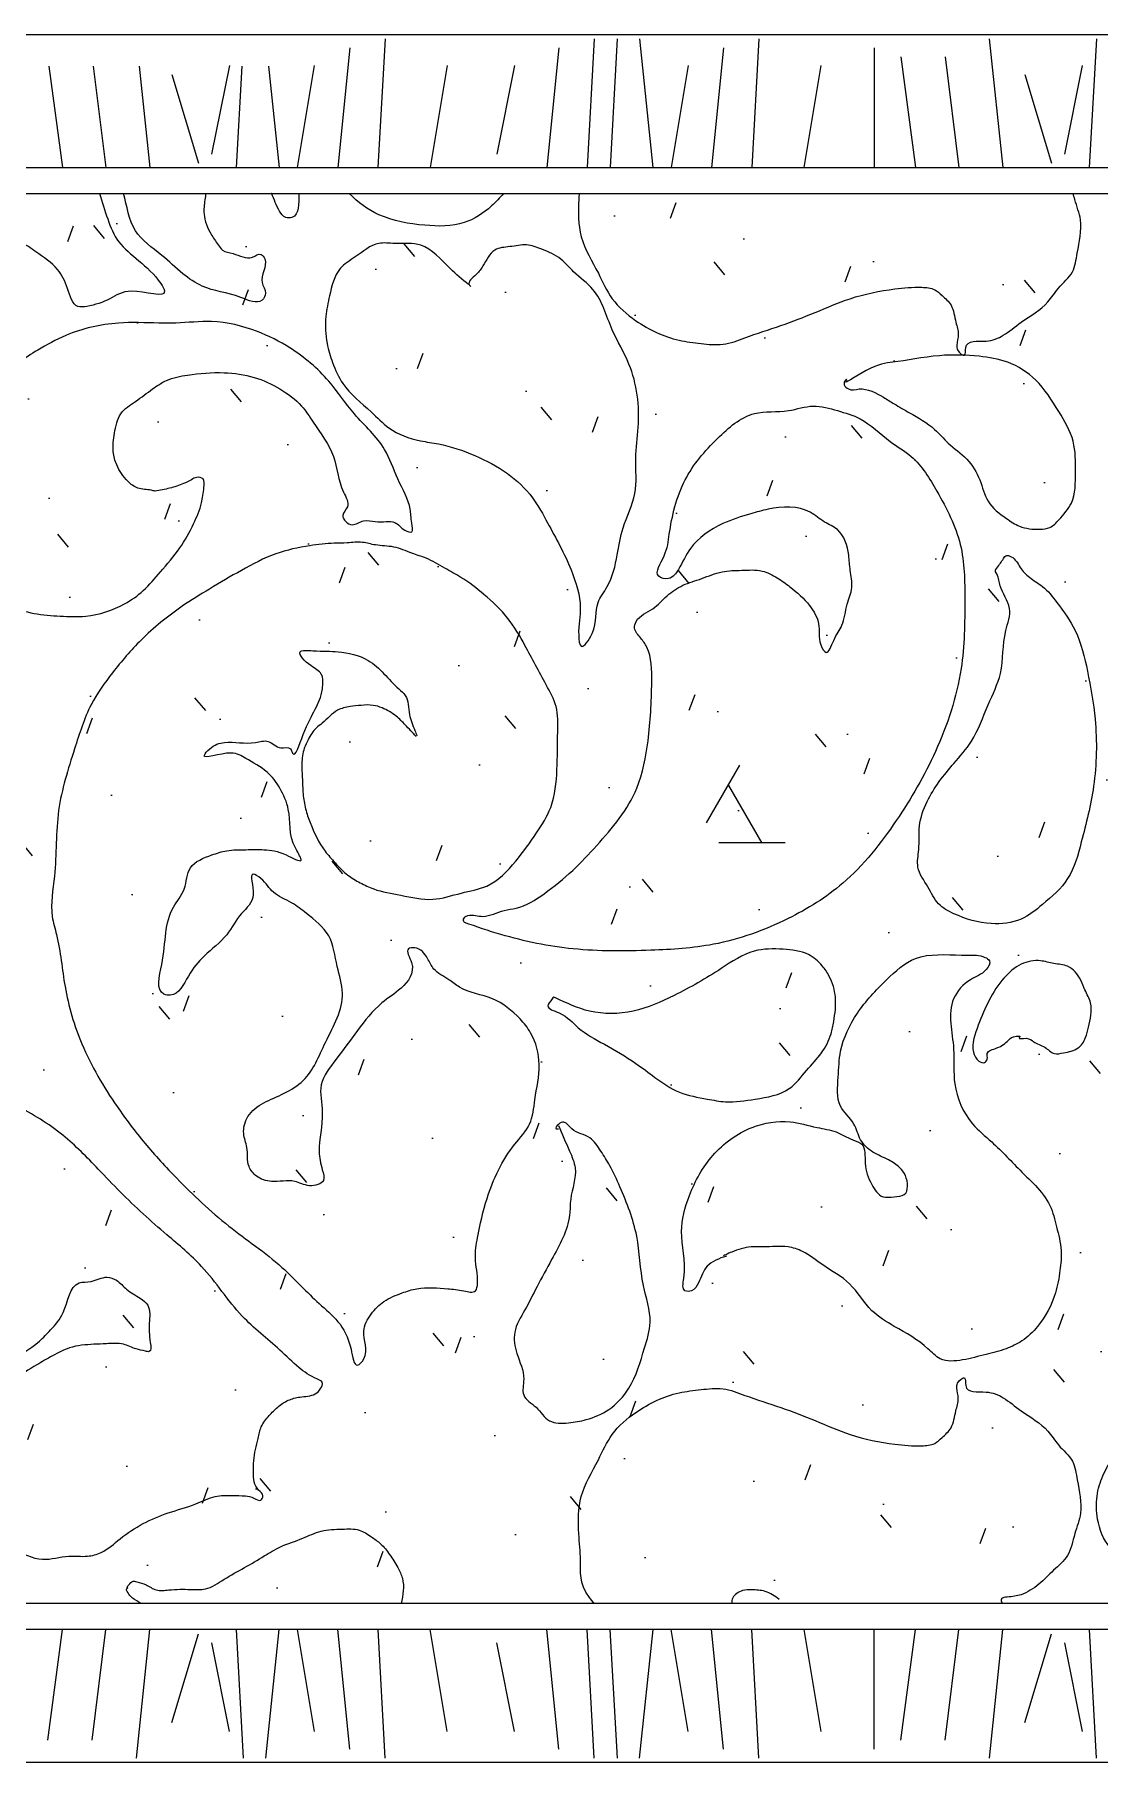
# Model space of a CAD drawing. Header units: millimetres. Extents: x 14385 to 129787, y 107826 to 186798.
# Drawn here: x 36127 to 37729, y 117964 to 120564 of the extents above; entities that cross this region are included whole.
import ezdxf

# ---------------------------------------------------------------- set-up
doc = ezdxf.new("R2010")
doc.units = ezdxf.units.MM
doc.header["$LTSCALE"] = 1000
doc.layers.add('FF-DB', color=144, linetype='Continuous')

# ---------------------------------------------------------------- blocks, each defined once
blk = doc.blocks.new('SFADAFSDAFSD')
at = {"color": 252, "linetype": 'Continuous'}
for points, knots in [([(1228385.1, 527564.7), (1228393.9, 527538.9), (1228406, 527480.9), (1228462, 527455.9), (1228492.6, 527403.1), (1228431.7, 527426.1), (1228401.1, 527404.6), (1228374.6, 527395.2), (1228345.1, 527392), (1228337.8, 527424), (1228322.5, 527454.2), (1228293.4, 527473.6), (1228267.7, 527492.8), (1228237.7, 527492.8), (1228201.9, 527486.8), (1228169.5, 527455.5), (1228151.2, 527413.8), (1228165.2, 527381.7), (1228160.6, 527355.9), (1228168, 527339.5), (1228184.2, 527326.6), (1228165.6, 527316.8), (1228139.6, 527325), (1228100.8, 527318.5), (1228064, 527328.7), (1228033.4, 527345.2), (1228008.8, 527365.5), (1227996.7, 527396.6), (1227987.3, 527427.3), (1227982, 527461), (1228001, 527493.7), (1228000, 527520.6), (1228028, 527547.6), (1227968.6, 527528.5), (1227942.6, 527536.1), (1227896, 527538.7), (1227857.4, 527567.2), (1227809.1, 527581.4), (1227771.1, 527598.9), (1227741.4, 527598.8), (1227721.3, 527576.3), (1227703, 527547.4), (1227720.2, 527471.1), (1227681.4, 527521.5), (1227666.8, 527544.5), (1227651.2, 527558.8), (1227645.7, 527564.7)], [2316.211153, 2316.211153, 2316.211153, 2316.211153, 2403.621017, 2503.019293, 2517.303805, 2572.699388, 2611.106341, 2651.528793, 2666.442977, 2700.779757, 2736.980232, 2783.88855, 2813.48253, 2841.262033, 2880.54705, 2931.842828, 2985.709289, 3018.279279, 3043.828591, 3067.636099, 3082.992632, 3090.672952, 3124.762547, 3173.766327, 3217.687942, 3249.140925, 3289.832786, 3320.320745, 3358.050763, 3398.559917, 3428.217661, 3478.062906, 3491.699584, 3526.054084, 3589.972066, 3620.102866, 3672.501357, 3746.084589, 3786.507044, 3812.162739, 3837.810632, 3879.754075, 3939.407212, 3977.087128, 4019.680051, 4046.071458, 4046.071458, 4046.071458, 4046.071458]), ([(1228545.3, 527564.7), (1228544.7, 527561.4), (1228543.1, 527551), (1228540.5, 527529.8), (1228550, 527506.2), (1228561.9, 527490), (1228570.7, 527476.4), (1228590.9, 527474.8), (1228609.5, 527462.4), (1228627.5, 527476.5), (1228640.8, 527456.9), (1228621.9, 527436), (1228638.1, 527416.6), (1228626.4, 527395.1), (1228585.9, 527415.6), (1228547, 527417.8), (1228507.5, 527444.6), (1228477.3, 527474.9), (1228430.9, 527505.2), (1228426.9, 527545.5), (1228421.2, 527564.7)], [2890.480521, 2890.480521, 2890.480521, 2890.480521, 2901.570874, 2925.121265, 2960.897154, 2982.088352, 2993.565118, 3012.158732, 3045.029457, 3060.3764, 3069.785349, 3109.693546, 3128.276753, 3141.417988, 3176.973527, 3244.41634, 3282.743002, 3329.609537, 3389.915972, 3455.604604, 3455.604604, 3455.604604, 3455.604604]), ([(1228685.3, 527564.7), (1228685.3, 527564.5), (1228684.6, 527549.9), (1228686.3, 527528.1), (1228663.3, 527527.3), (1228652.4, 527542.4), (1228647.8, 527555.8), (1228644.2, 527564.5), (1228644.1, 527564.7)], [2628.145799, 2628.145799, 2628.145799, 2628.145799, 2628.552977, 2669.923544, 2680.213944, 2694.761668, 2726.983784, 2727.516452, 2727.516452, 2727.516452, 2727.516452]), ([(1228993.1, 527564.7), (1228987.6, 527558), (1228969.7, 527539.2), (1228932.1, 527514.3), (1228870.3, 527515.3), (1228808.9, 527525.9), (1228773.6, 527551.2), (1228760.8, 527564.7)], [1637.836732, 1637.836732, 1637.836732, 1637.836732, 1665.576463, 1719.016512, 1785.315689, 1863.764917, 1924.699734, 1924.699734, 1924.699734, 1924.699734]), ([(1229106.9, 527564.7), (1229106.7, 527561.7), (1229105.1, 527539.5), (1229105, 527496.6), (1229134.3, 527450.1), (1229154.7, 527402.8), (1229197.1, 527366.6), (1229244.3, 527343.9), (1229290, 527338.9), (1229324.1, 527334.8), (1229363.4, 527350.6), (1229409.8, 527364.9), (1229462.4, 527385.1), (1229517.5, 527409.6), (1229572.6, 527420.6), (1229614.9, 527424.2), (1229640.9, 527422.2), (1229654.2, 527409.6), (1229670.1, 527395.9), (1229672, 527373), (1229679.4, 527353.3), (1229674.5, 527339.1), (1229675, 527327.2), (1229690.1, 527315.4), (1229684.5, 527345.3), (1229720.2, 527339.3), (1229746.9, 527350.6), (1229775.6, 527375.3), (1229809.1, 527393), (1229827.9, 527424.6), (1229852, 527443.8), (1229856.7, 527482.1), (1229866.2, 527519.3), (1229854.3, 527548), (1229850.9, 527561.6), (1229850.2, 527564.7)], [143.95489, 143.95489, 143.95489, 143.95489, 153.603233, 216.316632, 283.882995, 332.327, 386.252252, 465.449653, 502.607886, 539.390638, 577.725642, 641.007488, 702.18904, 765.131858, 841.767472, 886.775733, 908.937067, 924.455241, 946.608689, 976.322732, 997.134038, 1015.028127, 1023.303524, 1038.109775, 1051.069405, 1086.802013, 1116.935615, 1153.960542, 1210.308478, 1239.430698, 1275.151126, 1307.489874, 1363.533142, 1398.854037, 1409.141812, 1409.141812, 1409.141812, 1409.141812]), ([(1229129.7, 525442.7), (1229127.1, 525445.8), (1229106, 525471.6), (1229110.7, 525501.1), (1229105.1, 525553.5), (1229105, 525606.8), (1229134.3, 525653.3), (1229154.7, 525700.6), (1229197.1, 525736.8), (1229244.3, 525759.6), (1229290, 525764.5), (1229324.1, 525768.6), (1229363.4, 525752.8), (1229409.8, 525738.5), (1229462.4, 525718.3), (1229517.5, 525693.8), (1229572.6, 525682.8), (1229614.9, 525679.2), (1229640.9, 525681.2), (1229654.2, 525693.8), (1229670.1, 525707.6), (1229672, 525730.4), (1229679.4, 525750.2), (1229674.5, 525764.3), (1229675, 525776.2), (1229690.1, 525788), (1229684.5, 525758.2), (1229720.2, 525764.1), (1229746.9, 525752.9), (1229775.6, 525728.1), (1229809.1, 525710.4), (1229827.9, 525678.8), (1229852, 525659.6), (1229856.7, 525621.3), (1229866.2, 525584.1), (1229851, 525547.4), (1229845.8, 525514.1), (1229819.9, 525493.1), (1229799.7, 525471), (1229774.7, 525455.1), (1229756.5, 525452.8), (1229740, 525451.4), (1229742.2, 525445.3), (1229743.5, 525442.2)], [21.935668, 21.935668, 21.935668, 21.935668, 27.38217, 65.990442, 92.16194, 129.789979, 170.329797, 199.3962, 231.751351, 279.269792, 301.564732, 323.634383, 346.635385, 384.604493, 421.313424, 459.079115, 505.060483, 532.06544, 545.36224, 554.673144, 567.965214, 585.793639, 598.280423, 609.016876, 613.982114, 622.865865, 630.641643, 652.081208, 670.161369, 692.376325, 726.185087, 743.658419, 765.090676, 784.493924, 818.119885, 839.312422, 862.545338, 882.761759, 902.978991, 923.848518, 937.948984, 943.895323, 949.449797, 949.449797, 949.449797, 949.449797]), ([(1229972, 525442.7), (1229974.1, 525453.8), (1229977.3, 525467.8), (1230001, 525480), (1229986.8, 525485.7), (1229977.8, 525488.1), (1229956.7, 525494.5), (1229932.1, 525505.9), (1229899.1, 525529.1), (1229885.3, 525565.7), (1229884.3, 525598.3), (1229890.1, 525625.1), (1229902.1, 525651.2), (1229920, 525678.6), (1229948.5, 525700.4), (1229977.9, 525716.2), (1230006.1, 525733.4), (1230022.6, 525729.5), (1230030.7, 525730.4), (1230031.8, 525726.4), (1230031, 525723.2), (1230029.2, 525721.7), (1230028.2, 525721)], [3122.910407, 3122.910407, 3122.910407, 3122.910407, 3145.496379, 3152.860335, 3159.244398, 3166.691178, 3174.137958, 3202.129915, 3221.621732, 3252.735858, 3275.722576, 3286.430989, 3307.268022, 3332.77958, 3351.073854, 3377.830847, 3401.926186, 3410.157334, 3413.487812, 3415.218183, 3417.474215, 3419.796384, 3419.796384, 3419.796384, 3419.796384]), ([(1228448.1, 525442.7), (1228446.9, 525443.4), (1228441.3, 525446.7), (1228432.5, 525451.2), (1228428, 525459.5), (1228424.7, 525463.9), (1228427.9, 525466.4), (1228427.6, 525466.2), (1228424.4, 525464.4), (1228433.2, 525478.6), (1228443.4, 525474.4), (1228456.3, 525471.6), (1228470.4, 525460.5), (1228494.5, 525464.3), (1228518.5, 525464.4), (1228548.3, 525462.4), (1228573.6, 525480.7), (1228603.2, 525496.4), (1228631.2, 525513.1), (1228659.3, 525530.5), (1228689.4, 525539.2), (1228718.9, 525554.3), (1228748.2, 525554.4), (1228775.1, 525556), (1228793.4, 525544), (1228809.4, 525532.4), (1228822.6, 525516.2), (1228833.2, 525498.7), (1228845, 525474.6), (1228842, 525455.4), (1228838.8, 525442.7)], [1078.774997, 1078.774997, 1078.774997, 1078.774997, 1083.376128, 1099.848501, 1110.201637, 1115.289441, 1116.489059, 1116.489059, 1116.489059, 1128.721252, 1137.206861, 1153.306045, 1172.277793, 1193.491808, 1229.98977, 1254.612642, 1289.901898, 1329.048619, 1367.461905, 1398.611689, 1438.634587, 1471.40842, 1507.209008, 1535.262835, 1558.42036, 1577.765428, 1601.226, 1627.118302, 1646.494188, 1688.858432, 1688.858432, 1688.858432, 1688.858432]), ([(1229407.6, 525449), (1229401.2, 525454.1), (1229388.6, 525462.6), (1229368.5, 525463.5), (1229351.1, 525463.4), (1229337.5, 525454.7), (1229336.4, 525445.7), (1229336.6, 525442.7)], [1257.612631, 1257.612631, 1257.612631, 1257.612631, 1273.610178, 1287.592013, 1296.61421, 1308.863653, 1314.720968, 1314.720968, 1314.720968, 1314.720968])]:
    blk.add_open_spline(points, degree=3, knots=knots, dxfattribs=at)
for points, start_tangent in [([(1228940.5, 527427.5), (1228912.7, 527451.5), (1228868.5, 527486.8), (1228829.4, 527489.3), (1228805.4, 527489.3), (1228770, 527469.1), (1228747.3, 527451.5), (1228731.3, 527410.6), (1228725.8, 527379.5), (1228727.6, 527338.7), (1228735.9, 527310.1), (1228751.1, 527278.6), (1228794, 527235.7), (1228820.5, 527211.7), (1228868.1, 527192.4), (1228895.2, 527187.6), (1228949.9, 527170.2), (1228998.8, 527143.3), (1229036.6, 527106.7), (1229059.4, 527068.8), (1229094.7, 526998.1), (1229108.6, 526941.3), (1229106.1, 526899.7), (1229109.9, 526883.3), (1229126.3, 526902.2), (1229135.2, 526948.9), (1229149, 526972.9), (1229164.2, 527020.8), (1229173, 527061.2), (1229190.7, 527113), (1229192, 527166), (1229195.8, 527212.7), (1229181.8, 527307.8), (1229156.6, 527359.5), (1229127.5, 527420.1), (1229098.5, 527446.6), (1229079.5, 527465.5), (1229050.5, 527480.7), (1229027.8, 527487), (1229002.5, 527484.5), (1228979.8, 527479.4), (1228962.1, 527455.4), (1228952, 527442.8), (1228941.9, 527426.4), (1228942.5, 527425.7), (1228943.8, 527424.5)], (-0.850991, 0.52518)), ([(1228934.1, 526467.5), (1228989, 526449.5), (1229097.9, 526427.9), (1229214.7, 526425.7), (1229308.9, 526434.7), (1229421.2, 526473.3), (1229503.4, 526526.7), (1229583.9, 526620.8), (1229642.9, 526725), (1229681.5, 526849.7), (1229687.1, 526953.3), (1229680.3, 527036.1), (1229645.1, 527116.5), (1229606.6, 527168.7), (1229574.8, 527191.4), (1229529.5, 527225.4), (1229495.4, 527237.8), (1229459.1, 527244.6), (1229421.7, 527237.8), (1229370.7, 527233.3), (1229315.1, 527195.9), (1229266.3, 527133.5), (1229242.5, 527051.9), (1229234.6, 527019.1), (1229226.6, 526988.5), (1229241.4, 526985.1), (1229256.1, 526998.7), (1229274.3, 527030.4), (1229323, 527067.8), (1229365, 527082.5), (1229391.1, 527089.3), (1229454.6, 527084.8), (1229476.1, 527070.1), (1229495.4, 527058.7), (1229512.4, 527020.2), (1229514.7, 526997.5), (1229517, 526971.5), (1229510.2, 526946.5), (1229502.2, 526914.8), (1229489.8, 526892.1), (1229478.4, 526874), (1229470.5, 526885.3), (1229467.1, 526917.1), (1229453.5, 526944.3), (1229424, 526972.6), (1229404.7, 526986.2), (1229382, 526996.4), (1229351.4, 526997.5), (1229321.9, 526995.3), (1229291.3, 526985.1), (1229262.9, 526974.9), (1229239.1, 526959), (1229217.6, 526939.7), (1229192.6, 526920.5), (1229190.3, 526910.3), (1229199.4, 526895.5), (1229208.5, 526881.9), (1229216.1, 526829.3), (1229210.5, 526740.9), (1229193.5, 526669.5), (1229133.3, 526583.3), (1229097.1, 526545.9), (1229054, 526510.8), (1229012, 526489.2), (1228993.8, 526485.8), (1228962.1, 526476.8), (1228939.4, 526477.9), (1228934.9, 526475.6), (1228933.2, 526468.8), (1228934.1, 526467.5)], (-0.896142, -0.443767)), ([(1228861.5, 526747.4), (1228845.2, 526764.9), (1228831.5, 526778), (1228810.2, 526790.5), (1228797.1, 526794.3), (1228779, 526794.3), (1228762.1, 526792.4), (1228743.3, 526786.8), (1228720.2, 526767.4), (1228711.5, 526760.5), (1228699, 526742.4), (1228693.3, 526729.7), (1228689.6, 526706.6), (1228690.2, 526686), (1228691.5, 526661), (1228695.2, 526638.5), (1228702.1, 526617.9), (1228724.6, 526574.8), (1228739.6, 526557.4), (1228759, 526538.6), (1228777.1, 526527.4), (1228797.7, 526518), (1228838.3, 526508.6), (1228886.5, 526502.4), (1228929.6, 526511.8), (1228967.7, 526522.4), (1229011.5, 526559.9), (1229042.7, 526602.3), (1229064, 526640.7), (1229073.4, 526697.5), (1229074.6, 526754.3), (1229072.1, 526792.4), (1229057.1, 526825.2), (1229025.3, 526884.5), (1228999.6, 526925.1), (1228963.4, 526961.3), (1228929, 526986.9), (1228904.6, 527000.7), (1228876.5, 527015.6), (1228855.3, 527023.1), (1228827.8, 527032.5), (1228800.3, 527035.6), (1228780.9, 527039.4), (1228757.8, 527038.8), (1228738.4, 527038.1), (1228701.5, 527034.4), (1228650.6, 527022.3), (1228598.6, 526997.3), (1228550.6, 526969.3), (1228509.7, 526943.4), (1228447.7, 526892.4), (1228404.7, 526843.3), (1228372.7, 526795.3), (1228347.7, 526729), (1228323.7, 526636.3), (1228317.3, 526537.2), (1228314.1, 526476.5), (1228320.5, 526449.3), (1228333.3, 526371), (1228358.8, 526284.7), (1228411.6, 526190.5), (1228453.4, 526135.4), (1228501.4, 526082.7), (1228579.7, 526010.8), (1228659.7, 525948.5), (1228715.6, 525894.1), (1228763.6, 525825.4), (1228773.2, 525801.5), (1228782.8, 525811), (1228782.8, 525852.6), (1228794, 525878.2), (1228813.2, 525897.3), (1228840.4, 525910.1), (1228862.7, 525916.5), (1228909.1, 525916.5), (1228933.1, 525913.3), (1228950.7, 525913.3), (1228953.9, 525924.5), (1228950.7, 525962.8), (1228953.9, 525993.2), (1228968.3, 526052.3), (1229009.9, 526133.8), (1229032.2, 526164.2), (1229040.2, 526200.9), (1229046.6, 526253.7), (1229033.8, 526301.6), (1229017.9, 526322.4), (1228976.3, 526352.7), (1228926.7, 526370.3), (1228910.7, 526381.5), (1228888.3, 526397.5), (1228878.7, 526413.5), (1228859.5, 526429.4), (1228849.9, 526427.8), (1228854.7, 526407.1), (1228838.8, 526368.7), (1228810, 526346.4), (1228773.2, 526304.8), (1228741.2, 526261.7), (1228718.8, 526223.3), (1228720.4, 526181.8), (1228715.6, 526122.6), (1228720.4, 526095.5), (1228722, 526079.5), (1228701.2, 526071.5), (1228678.8, 526077.9), (1228643.7, 526077.9), (1228621.3, 526085.9), (1228610.1, 526100.3), (1228606.9, 526129), (1228602.1, 526149.8), (1228608.5, 526175.4), (1228662.9, 526210.5), (1228691.6, 526229.7), (1228725.2, 526287.2), (1228750.8, 526361.3), (1228742.8, 526401.3), (1228730, 526447.6), (1228696.4, 526481.2), (1228674, 526497.2), (1228646.8, 526513.1), (1228627.7, 526533.9), (1228616.5, 526540.3), (1228616.5, 526509.9), (1228598.9, 526481.2), (1228576.5, 526449.2), (1228542.9, 526417.3), (1228518.9, 526386.9), (1228491.7, 526358.1), (1228482.1, 526359.7), (1228478.9, 526404.5), (1228496.5, 526490.8), (1228512.5, 526517.9), (1228522.1, 526549.9), (1228554.1, 526569.1), (1228576.5, 526575.5), (1228605.3, 526577.1), (1228632.5, 526577.1), (1228666, 526569.1), (1228688.4, 526561.1), (1228680.4, 526578.7), (1228669.2, 526637.8), (1228656.4, 526669.7), (1228637.3, 526693.7), (1228605.3, 526714.5), (1228582.9, 526722.5), (1228542.9, 526719.3), (1228550.9, 526728.9), (1228573.3, 526738.4), (1228619.7, 526738.4), (1228638.9, 526740), (1228658, 526730.5), (1228672.4, 526728.9), (1228675.6, 526722.5), (1228691.7, 526750.2), (1228720.5, 526818.9), (1228718.9, 526841.3), (1228702.9, 526854), (1228686.9, 526874.8), (1228706.1, 526876.4), (1228744.4, 526874.8), (1228789.2, 526862), (1228835.6, 526818.9), (1228845.2, 526809.3), (1228851.6, 526780.5), (1228859.6, 526756.6), (1228862.8, 526748.6)], (0.558454, -0.829535)), ([(1229733.8, 526998.5), (1229739.5, 527006.5), (1229744.1, 527013.4), (1229748.7, 527019.2), (1229756.8, 527018), (1229770.5, 527001.9), (1229784.3, 526987), (1229803.9, 526973.2), (1229825.7, 526949.1), (1229853.2, 526906.7), (1229871.6, 526845.8), (1229883.1, 526773.5), (1229880.8, 526672.5), (1229862.4, 526588.7), (1229841.8, 526533.6), (1229803.9, 526494.6), (1229771.7, 526472.7), (1229726.9, 526465.9), (1229670.6, 526480.8), (1229647.6, 526495.7), (1229631.5, 526521), (1229616.6, 526550.8), (1229617.8, 526577.2), (1229618.9, 526612.8), (1229630.4, 526649.5), (1229670.6, 526706.9), (1229697, 526740.2), (1229722.3, 526795.3), (1229740.7, 526842.4), (1229748.7, 526906.7), (1229754.5, 526940), (1229740.3, 526974.1), (1229735.2, 526992.1), (1229733.5, 526998.3), (1229734, 526998.9)], (-0.549709, -0.835356)), ([(1229071.1, 526354.2), (1229122.6, 526334.1), (1229188.1, 526334.1), (1229249.8, 526357.7), (1229320.6, 526398.3), (1229370.4, 526424.5), (1229413.7, 526427.2), (1229451.7, 526419.3), (1229472.7, 526402.3), (1229483.2, 526386.5), (1229492.4, 526355.1), (1229489.8, 526318.4), (1229485.8, 526300.1), (1229471.4, 526271.2), (1229449.1, 526245), (1229422.9, 526217.5), (1229371.7, 526201.8), (1229327.1, 526197.8), (1229299.6, 526201.8), (1229257.6, 526212.2), (1229220.9, 526234.5), (1229192.1, 526255.5), (1229144.9, 526284.3), (1229105.5, 526309.2), (1229076.7, 526331.5), (1229059.6, 526342), (1229066.2, 526352.5), (1229068.8, 526355.1), (1229071.1, 526354.2)], (-1, 0)), ([(1229328.3, 525965.6), (1229299.6, 525950.5), (1229286.2, 525925.2), (1229276.1, 525913.5), (1229266, 525913.5), (1229264.3, 525932), (1229260.9, 526002.7), (1229272.7, 526056.5), (1229308.1, 526117.1), (1229367, 526159.1), (1229424.2, 526167.6), (1229464.7, 526159.1), (1229493.3, 526152.4), (1229518.5, 526140.6), (1229532, 526133.9), (1229537.1, 526105.3), (1229547.2, 526073.3), (1229564, 526054.8), (1229580.8, 526054.8), (1229596, 526058.2), (1229597.7, 526086.8), (1229589.3, 526098.6), (1229572.4, 526110.3), (1229548.8, 526122.1), (1229530.3, 526140.6), (1229520.2, 526164.2), (1229500, 526191.1), (1229496.6, 526234.9), (1229500.2, 526273.7), (1229525.5, 526331), (1229569.3, 526381.4), (1229613, 526413.4), (1229682.1, 526418.5), (1229692.2, 526418.5), (1229717.4, 526415.1), (1229724.2, 526410), (1229719.1, 526396.6), (1229695.6, 526381.4), (1229670.3, 526352.8), (1229670.3, 526277.1), (1229672, 526224.9), (1229698.9, 526164.4), (1229727.5, 526137.4), (1229773, 526092), (1229793.2, 526071.8), (1229815.1, 526041.5), (1229825.2, 526009.6), (1229831.9, 525974.2), (1229830.3, 525943.9), (1229823.5, 525910.3), (1229796.6, 525859.8), (1229773, 525837.9), (1229749.4, 525826.1), (1229719.1, 525817.7), (1229683.8, 525809.3), (1229650.1, 525811), (1229631.6, 525826.1), (1229581, 525859.8), (1229547.4, 525883.4), (1229513.7, 525923.7), (1229473.3, 525952.3), (1229443, 525972.5), (1229421.1, 525979.3), (1229384, 525979.3), (1229365.5, 525979.3), (1229336.5, 525971.7), (1229327.4, 525967.6), (1229324.1, 525965.9)], (0.99177, 0.128031)), ([(1229075.6, 526162.2), (1229092.4, 526123.5), (1229100.8, 526098.2), (1229094.1, 526051.1), (1229092.4, 526027.5), (1229065.4, 525960.2), (1229043.6, 525919.8), (1229025, 525884.5), (1229009.9, 525850.9), (1229013.2, 525818.9), (1229023.4, 525780.2), (1229023.4, 525756.6), (1229041.9, 525738.1), (1229062.1, 525717.9), (1229090.7, 525714.6), (1229117.6, 525719.6), (1229151.3, 525734.7), (1229181.6, 525766.7), (1229205.2, 525827.3), (1229213.6, 525866), (1229203.5, 525921.5), (1229193.4, 525995.6), (1229168.2, 526069.6), (1229153, 526101.6), (1229139.5, 526123.5), (1229122.7, 526143.6), (1229095.8, 526157.1), (1229084, 526167.2), (1229075.6, 526163.8), (1229072.2, 526157.1), (1229075.6, 526157.1)], (-0.58576, 0.810485))]:
    blk.add_spline(points, degree=3, dxfattribs=dict(at, start_tangent=start_tangent))
at = {"color": 252, "linetype": 'Continuous', "end_tangent": (0.948749, -0.316029)}
blk.add_spline([(1228468.7, 527116.5), (1228490.7, 527121), (1228511.7, 527128), (1228523.4, 527133.8), (1228531.6, 527137.3), (1228540.9, 527135), (1228542.3, 527122.1), (1228538.7, 527098.9), (1228526.7, 527067.5), (1228505.9, 527031.1), (1228476.7, 526995), (1228451, 526967), (1228423, 526947.1), (1228364.6, 526928.5), (1228326.1, 526928.5), (1228286.6, 526932.7), (1228249, 526946), (1228218.7, 526971.6), (1228191.8, 526998.5), (1228166.1, 527040.5), (1228161.5, 527126.8), (1228169.6, 527179.3), (1228194.2, 527235.3), (1228237.4, 527289), (1228292.2, 527328.7), (1228334.3, 527350.8), (1228413.7, 527369.5), (1228474.4, 527369.5), (1228500.1, 527369.5), (1228553.8, 527371.8), (1228622.7, 527356.7), (1228671.7, 527332.2), (1228730.1, 527282), (1228768.6, 527233), (1228814.1, 527179.3), (1228834, 527135), (1228852.7, 527089.5), (1228855, 527068.5), (1228855, 527055.6), (1228844.5, 527058), (1228829.3, 527069.6), (1228816.5, 527070.8), (1228800.1, 527070.8), (1228782.6, 527072), (1228765.1, 527066.1), (1228755.8, 527070.8), (1228751.1, 527080.1), (1228758.1, 527093), (1228752.3, 527115.1), (1228737.1, 527168.8), (1228706.7, 527220.2), (1228689.2, 527244.7), (1228656.5, 527270.3), (1228618, 527287.8), (1228572.5, 527294.8), (1228517.6, 527291.3), (1228486.1, 527283.2), (1228465, 527270.3), (1228439.4, 527251.7), (1228417.2, 527233), (1228407.8, 527203.8), (1228405.8, 527175.8), (1228411, 527156.1), (1228427.7, 527131.5), (1228442.8, 527121.1), (1228463, 527117.9), (1228468.7, 527116.5)], degree=3, dxfattribs=at)
at = {"color": 252, "linetype": 'Continuous'}
for points, start_tangent, end_tangent in [([(1229509.2, 527282.8), (1229538.7, 527298), (1229579, 527310.5), (1229648.8, 527320.4), (1229708.7, 527319.5), (1229751.6, 527310.5), (1229793.7, 527283.7), (1229828.6, 527236.3), (1229850.1, 527191.6), (1229853.6, 527145.1), (1229847.4, 527098.7), (1229828.6, 527073.6), (1229815.2, 527062), (1229800, 527059.3), (1229769.5, 527063.8), (1229749.9, 527075.4), (1229722.1, 527101.3), (1229709.6, 527133.5), (1229689.9, 527164.8), (1229662.2, 527188.9), (1229641.6, 527209.5), (1229604, 527234.5), (1229580.8, 527248), (1229564.7, 527257.8), (1229528, 527270.3), (1229511.9, 527270.3), (1229505.6, 527276.6), (1229506.5, 527281.9), (1229509.2, 527284.6), (1229509.2, 527282.8)], (-0.707355, -0.706859), (-0.707355, -0.706859)), ([(1229769.9, 526295.4), (1229760.5, 526295.4), (1229752.2, 526290.2), (1229735.5, 526278.7), (1229720.9, 526270.4), (1229720.9, 526262), (1229716.8, 526256.8), (1229708.4, 526258.9), (1229700.1, 526272.5), (1229707.4, 526313.1), (1229746, 526383.9), (1229772, 526404.7), (1229801.2, 526409.9), (1229821, 526405.8), (1229841.8, 526401.6), (1229861.6, 526380.8), (1229867.9, 526366.2), (1229876.2, 526346.4), (1229873.1, 526309.9), (1229868.9, 526294.3), (1229857.5, 526278.7), (1229835.6, 526271.4), (1229822, 526270.4), (1229807.4, 526279.7), (1229790.8, 526288.1), (1229779.3, 526293.3), (1229768.9, 526294.3), (1229769.9, 526295.4)], (0.707351, 0.706863), (0.707351, 0.706863)), ([(1227679.9, 525925), (1227669.5, 525877.3), (1227659.2, 525844.1), (1227659.2, 525821.3), (1227665.4, 525775.6), (1227671.6, 525740.4), (1227682, 525711.3), (1227709, 525686.4), (1227731.8, 525674), (1227765, 525667.7), (1227808.6, 525671.9), (1227821.1, 525674), (1227829.4, 525676), (1227804.5, 525684.3), (1227785.8, 525700.9), (1227769.2, 525727.9), (1227760.9, 525752.8), (1227762.9, 525777.7), (1227767.1, 525825.4), (1227794.8, 525851.5), (1227822.3, 525864.8), (1227872.3, 525868.8), (1227903, 525870.9), (1227954, 525856.6), (1227968.3, 525846.4), (1227992.8, 525822.9), (1228015.3, 525808.6), (1228026.5, 525786.2), (1228033.7, 525729.8), (1228036.8, 525689), (1228029.6, 525625.7), (1228008.2, 525575.7), (1227982.7, 525547.1), (1227950, 525519.6), (1227909.2, 525486.9), (1227879.6, 525478.8), (1227813.2, 525478.8), (1227751.9, 525486.9), (1227689.7, 525509.4), (1227651.9, 525534.9), (1227611, 525571.6), (1227583.5, 525612.4), (1227558, 525668.5), (1227547.6, 525718.9), (1227542.5, 525792.4), (1227548.7, 525870.9), (1227565, 525935.2), (1227591.6, 525992.7), (1227623.2, 526058), (1227668.1, 526116.1), (1227707.4, 526140.8), (1227785.8, 526190.9), (1227874.5, 526221.7), (1227951.6, 526239.7), (1228089, 526233.3), (1228191.8, 526217.9), (1228259.7, 526191.6), (1228330, 526147.4), (1228383.3, 526096.4), (1228416.4, 526062.1), (1228486.6, 525997.6), (1228538.8, 525950), (1228600, 525875.2), (1228656.5, 525824.1), (1228685.1, 525797.9), (1228712.9, 525780.4), (1228720.1, 525775.6), (1228717.7, 525766.1), (1228709.7, 525758.2), (1228686.7, 525753.4), (1228669.2, 525748.6), (1228653.3, 525738.3), (1228640.6, 525725.6), (1228628.6, 525708.7), (1228623.8, 525691.2), (1228619.9, 525674.5), (1228616.7, 525640.4), (1228624.6, 525613.4), (1228631, 525604.6), (1228627.8, 525598.3), (1228617.5, 525601.4), (1228604.8, 525604.6), (1228584.1, 525605.4), (1228559.4, 525603.8), (1228530, 525592.7), (1228488.7, 525579.2), (1228416.3, 525540.3), (1228387.7, 525519.6), (1228367, 525514), (1228339.2, 525514), (1228299.4, 525509.3), (1228254.1, 525523.6), (1228235, 525529.9), (1228213.5, 525545), (1228171.4, 525610.2), (1228125.3, 525676.9), (1228115, 525687.2), (1228117.3, 525696.8), (1228118.9, 525703.1), (1228128.5, 525703.1), (1228150.7, 525705.5), (1228167.4, 525707.9), (1228204, 525722.2), (1228231.8, 525746.8), (1228257.3, 525777.8), (1228290.7, 525801.9), (1228314.5, 525815.4), (1228340, 525827.4), (1228358.3, 525831.3), (1228395.6, 525833.7), (1228421.1, 525832.9), (1228440.2, 525825.8), (1228454.5, 525822.6), (1228460, 525821.8), (1228461.6, 525835.3), (1228460, 525864.7), (1228457.7, 525891.7), (1228446.5, 525902.1), (1228425.9, 525915.6), (1228410.7, 525929.1), (1228396.4, 525933.8), (1228372.6, 525927.5), (1228354.3, 525925.1), (1228330.4, 525880.6), (1228311.4, 525854.4), (1228294.7, 525837.7), (1228246.2, 525805.1), (1228212, 525788.4), (1228164.1, 525789.3), (1228133.1, 525793.3), (1228094.1, 525808.3), (1228067.9, 525829), (1228053.6, 525849.7), (1228044, 525875.9), (1228029.7, 525903.7), (1228016.2, 525922.8), (1228017, 525933.1), (1228019.4, 525937.9), (1228039.2, 525937.1), (1228067.1, 525946), (1228095.7, 525969.9), (1228125.9, 526004.8), (1228140.2, 526023.9), (1228156.1, 526042.2), (1228176, 526054.1), (1228183.2, 526066.8), (1228163.3, 526069.2), (1228141.8, 526066), (1228101.3, 526056.5), (1228064.7, 526044.5), (1228039.2, 526031.8), (1228005.8, 526012.8), (1227992.3, 525989.7), (1227974.8, 525972.2), (1227964.5, 525957.9), (1227958.9, 525935.7), (1227949.4, 525894.4), (1227950.2, 525879.3), (1227930.7, 525886.5), (1227887, 525900), (1227869.5, 525911.9), (1227856, 525930.2), (1227842.5, 525945.3), (1227831.4, 525979.4), (1227834.5, 526004.1), (1227835.3, 526023.1), (1227839.3, 526035.8), (1227824.2, 526013.6), (1227801.1, 525979.4), (1227794, 525961.9), (1227790.8, 525942.9), (1227786, 525915.1), (1227783.6, 525900), (1227791.6, 525884.1), (1227800.3, 525876.9), (1227803.5, 525873.7), (1227792.4, 525866.6), (1227772.5, 525858.6), (1227759.8, 525853.1), (1227743.1, 525851.5), (1227713.7, 525857.1), (1227701.7, 525861.8), (1227690.6, 525872.2), (1227686.6, 525888), (1227686.6, 525902.3), (1227682.7, 525912.7), (1227681.9, 525919), (1227682.7, 525923), (1227679.9, 525925)], (-0.301725, 0.953395), (-0.301725, 0.953395))]:
    blk.add_spline(points, degree=3, dxfattribs=dict(at, start_tangent=start_tangent, end_tangent=end_tangent))
blk = doc.blocks.new('A$C50BB678B')
at = {"linetype": 'ByBlock', "ltscale": 3000}
h = blk.add_hatch(dxfattribs=at)
h.set_pattern_fill('CONC1', color=8, scale=200, style=0)
h.set_pattern_definition([(35, (-1170844.2, -526341.81), (-31.151578, 149.095872), [0, -200]), (0, (-1170844.2, -526341.8), (800, 1385.6), [100, -1500]), (60, (-1170844.2, -526341.8), (-799.9648, 1385.6203), [100, -1500]), (120, (-1170744.2, -526341.8), (-1599.9648, 0.0203), [100, -1500]), (70, (-1170844.2, -526341.8), (-263.113934, 95.76564), [25, -318]), (130, (-1170819.2, -526341.8), (-260.45511, -218.54779), [25, -296])])
h.paths.add_polyline_path([(-5784.8, 1222.9), (5937.4, 1222.9), (5937.4, -899.1), (-5784.8, -899.1)])
at = {"color": 8}
for p, q in [((-3239.2, 1441.9), (-3257.2, 1261.9)), ((-3185.9, 1455.2), (-3196.7, 1261.9)), ((-2924.7, 1441.9), (-2942.7, 1261.9)), ((-2871.4, 1455.2), (-2882.1, 1261.9)), ((-2836.6, 1455.2), (-2847.3, 1261.9)), ((-2803.3, 1455.2), (-2783, 1261.9)), ((-2676.8, 1441.9), (-2694.8, 1261.9)), ((-2623.5, 1455.2), (-2634.2, 1261.9)), ((-2450.2, 1441.9), (-2450.2, 1261.9)), ((-2276.9, 1455.2), (-2256.5, 1261.9)), ((-2115.7, 1455.2), (-2126.4, 1261.9)), ((-3691.7, 1414.5), (-3671.3, 1261.9)), ((-3625.1, 1414.5), (-3606.1, 1261.9)), ((-3556, 1414.5), (-3539.9, 1261.9)), ((-3420.3, 1415.2), (-3446.9, 1281.9)), ((-3401.3, 1414.5), (-3409.8, 1261.9)), ((-3361.5, 1414.5), (-3345.4, 1261.9)), ((-3292.5, 1415.2), (-3318, 1261.9)), ((-3092.6, 1415.2), (-3118.2, 1261.9)), ((-2991.4, 1415.2), (-3018, 1281.9)), ((-2730, 1415.2), (-2755.6, 1261.9)), ((-2530.2, 1415.2), (-2555.7, 1261.9)), ((-2410.2, 1428.5), (-2388, 1261.9)), ((-2343.5, 1428.5), (-2322.7, 1261.9)), ((-2136.9, 1415.2), (-2163.6, 1281.9)), ((-3506.9, 1401.9), (-3466.9, 1268.5)), ((-2223.5, 1401.9), (-2183.5, 1268.5)), ((-3693.4, -1104.8), (-3671.2, -938.1)), ((-3626.8, -1104.8), (-3605.9, -938.1)), ((-3560.1, -1131.5), (-3539.7, -938.1)), ((-3506.8, -1078.1), (-3466.8, -944.8)), ((-3420.1, -1091.5), (-3446.8, -958.1)), ((-3398.9, -1131.5), (-3409.6, -938.1)), ((-3365.6, -1131.5), (-3345.3, -938.1)), ((-3292.3, -1091.5), (-3317.9, -938.1)), ((-3239.1, -1118.1), (-3257.1, -938.1)), ((-3185.8, -1131.5), (-3196.5, -938.1)), ((-3092.5, -1091.5), (-3118, -938.1)), ((-2991.2, -1091.5), (-3017.9, -958.1)), ((-2924.5, -1118.1), (-2942.5, -938.1)), ((-2871.2, -1131.5), (-2882, -938.1)), ((-2836.4, -1131.5), (-2847.2, -938.1)), ((-2803.2, -1131.5), (-2782.8, -938.1)), ((-2729.9, -1091.5), (-2755.5, -938.1)), ((-2676.7, -1118.1), (-2694.7, -938.1)), ((-2623.4, -1131.5), (-2634.1, -938.1)), ((-2530, -1091.5), (-2555.6, -938.1)), ((-2450, -1118.1), (-2450, -938.1)), ((-2410.1, -1104.8), (-2387.8, -938.1)), ((-2343.4, -1104.8), (-2322.6, -938.1)), ((-2276.7, -1131.5), (-2256.4, -938.1)), ((-2223.4, -1078.1), (-2183.4, -944.8)), ((-2136.8, -1091.5), (-2163.4, -958.1)), ((-2115.5, -1131.5), (-2126.3, -938.1))]:
    blk.add_line(p, q, dxfattribs=at)
at = {"color": 2, "linetype": 'ByBlock', "ltscale": 3000}
blk.add_lwpolyline([(-6023.8, 1461.9), (6176.4, 1461.9), (6176.4, -1138.1), (-6023.8, -1138.1)], close=True, dxfattribs=at)
at = {"color": 8, "linetype": 'ByBlock', "ltscale": 3000}
for points in [[(-5823.8, 1261.9), (5976.4, 1261.9), (5976.4, -938.1), (-5823.8, -938.1)], [(-5784.8, 1222.9), (5937.4, 1222.9), (5937.4, -899.1), (-5784.8, -899.1)]]:
    blk.add_lwpolyline(points, close=True, dxfattribs=at)
at = {"color": 8, "linetype": 'ByBlock'}
blk.add_blockref('SFADAFSDAFSD', (-1232000.8, -526341.8), dxfattribs=at)

msp = doc.modelspace()

# ---------------------------------------------------------------- block references
at = {"layer": 'FF-DB'}
msp.add_blockref('A$C50BB678B', (39840.2, 119102.2), dxfattribs=at)

doc.saveas('drawing.dxf')
